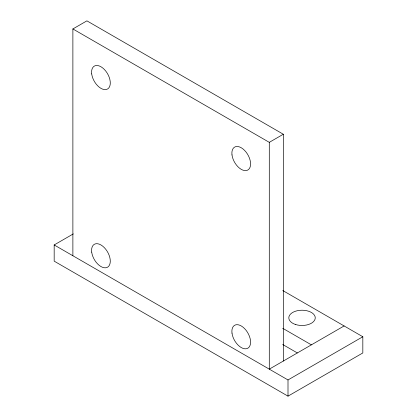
<?xml version="1.0" encoding="UTF-8"?>
<svg xmlns="http://www.w3.org/2000/svg" width="417" height="417" viewBox="0 0 417 417"><rect width="100%" height="100%" fill="white"/><g stroke="black" fill="none" stroke-linecap="round" stroke-linejoin="round"><path stroke-width="0.63" d="M72.881 255.751L72.881 28.95L86.908 20.85L283.325 134.248L283.325 361.049M282.773 290.534L362.826 336.748L362.826 352.949L288.001 396.15L54.174 261.151L54.174 244.951L73.303 233.906M72.881 28.95L269.293 142.348L283.325 134.248M344.119 325.948L269.293 369.149L269.293 142.348M54.174 244.951L288.001 379.95L362.826 336.748M282.679 328.278L311.384 344.849M282.679 344.478L297.316 352.928M288.001 379.95L288.001 396.15M295.418 324.462A13.229 7.636 0 0 0 315.257 317.853A13.229 7.636 0 0 0 295.418 311.238A13.229 7.636 0 0 0 295.418 324.462M231.998 333.12A13.229 7.636 60 0 0 247.13 348.539A13.229 7.636 60 0 0 244.576 328.591A13.229 7.636 60 0 0 231.998 333.12M91.704 252.123A13.229 7.636 60 0 0 106.835 267.537A13.229 7.636 60 0 0 104.281 247.594A13.229 7.636 60 0 0 91.704 252.123M91.704 73.918A13.229 7.636 60 0 0 106.835 89.337A13.229 7.636 60 0 0 104.281 69.389A13.229 7.636 60 0 0 91.704 73.918M231.998 154.921A13.229 7.636 60 0 0 247.13 170.339A13.229 7.636 60 0 0 244.576 150.391A13.229 7.636 60 0 0 231.998 154.921"/></g></svg>
